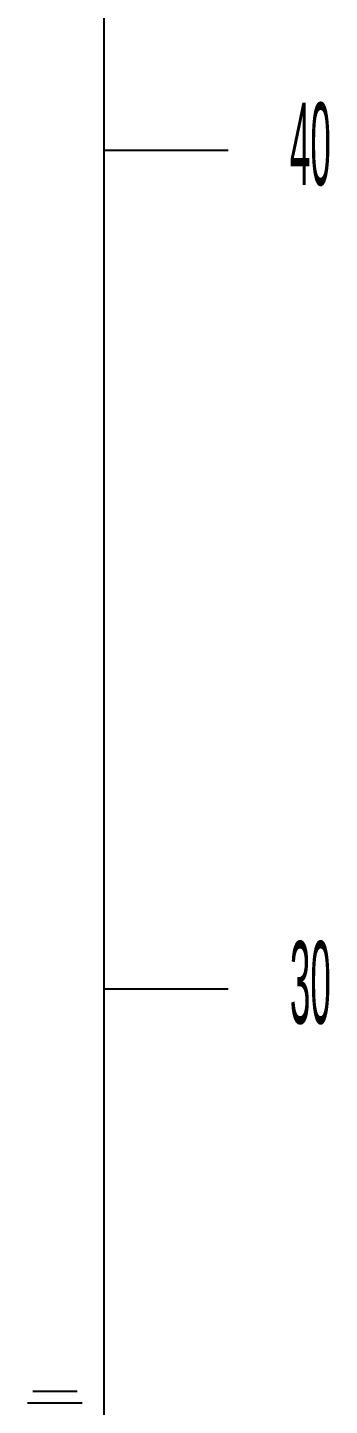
# Model space of a CAD drawing. Extents: x 0.18 to 10.14, y 0.02 to 7.38.
# Drawn here: x 9.854 to 10.139, y 2.427 to 3.729 of the extents above; entities that cross this region are included whole.
import ezdxf

# ---------------------------------------------------------------- set-up
doc = ezdxf.new("R2010")
doc.units = 0
doc.layers.add('1', color=7, linetype='CONTINUOUS')

msp = doc.modelspace()

# ---------------------------------------------------------------- linework, layer by layer
at = {"layer": '1', "color": 5}
for p, q in [((9.926471, 0.397059), (9.926471, 7.102942)), ((9.926471, 3.612767), (10.043383, 3.612767)), ((9.926471, 2.82053), (10.043383, 2.82053))]:
    msp.add_line(p, q, dxfattribs=at)
at = {"layer": '1', "color": 19}
for p, q in [((9.858946, 2.440306), (9.900726, 2.440306)), ((9.854026, 2.429195), (9.905646, 2.429195))]:
    msp.add_line(p, q, dxfattribs=at)

# ---------------------------------------------------------------- texts
at = {"layer": '1', "color": 5, "width": 0.333333}
for s, p in [('40', (10.101838, 3.579767)), ('30', (10.101838, 2.78753))]:
    msp.add_text(s, height=0.078, dxfattribs=at).set_placement(p)

doc.saveas('drawing.dxf')
